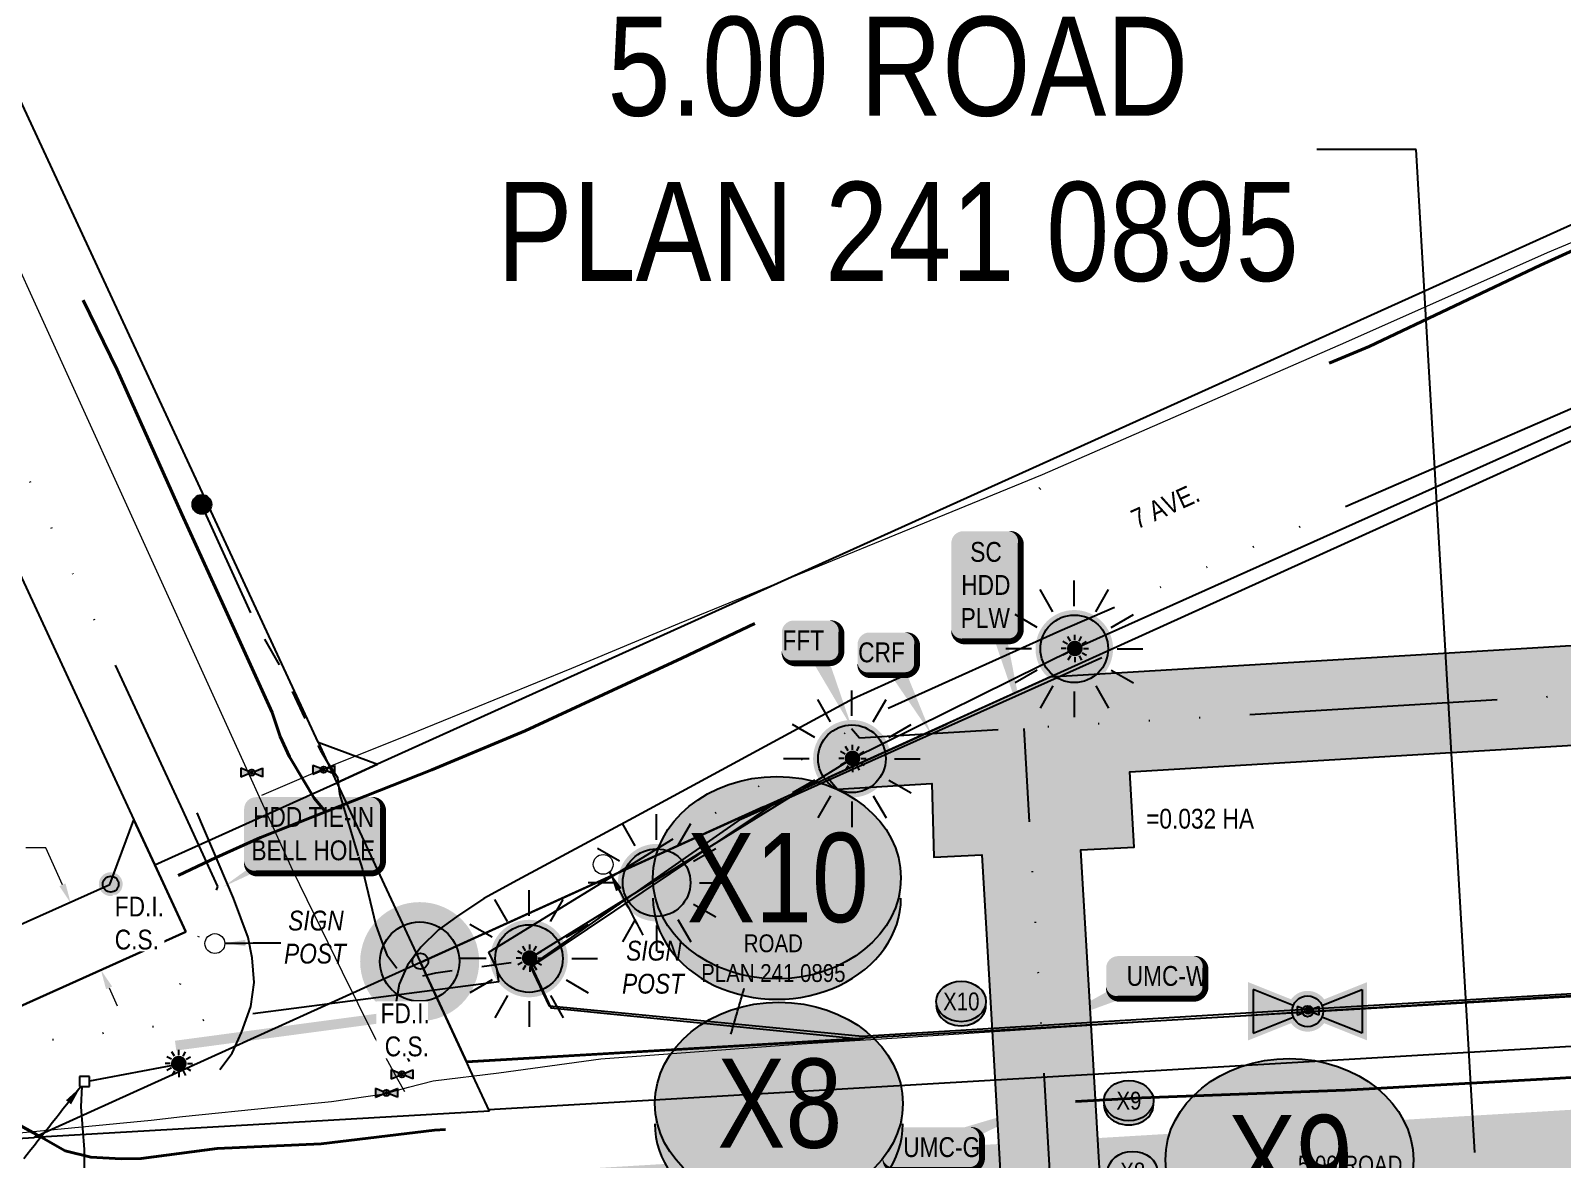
# Model space of a CAD drawing. Extents: x 312545 to 320442, y 5540407 to 5546054.
# Drawn here: x 316185.4 to 316339.9, y 5541359.2 to 5541473.1 of the extents above; entities that cross this region are included whole.
import ezdxf
from ezdxf.enums import TextEntityAlignment as Align

# ---------------------------------------------------------------- set-up
doc = ezdxf.new("R2010")
doc.units = 0
doc.header["$LTSCALE"] = 5
doc.header["$PDSIZE"] = 0.5
for name, pattern in [('COOP2', [10, 5, -1, 0, -1, 0, -1, 0, -1, 0, -1]), ('DASHDOT', [25.4, 12.7, -6.35, 0, -6.35]), ('POWERLINE5', [7.8, 2.4, -0.6, 0.6, -0.6, 0.6, -0.6, 2.4])]:
    doc.linetypes.add(name, pattern=pattern)
doc.layers.get('Defpoints').update_dxf_attribs({"color": 9})
for name, color, linetype in [('AS-FENCE', 48, 'foc-FENCE'), ('AS-POWER', 104, 'foc-POWER'), ('AS-POWER-EXISTING', 72, 'POWERLINE5'), ('AS-POWER-EXISTING-1000', 72, 'POWERLINE5'), ('AS-POWER-EXISTING-PP-1000', 72, 'Continuous'), ('AS-ROADS', 254, 'Continuous'), ('AS-SYMBOL', 7, 'Continuous'), ('AS-SYMBOL-1000', 7, 'Continuous'), ('L-1', 7, 'Continuous'), ('L-MON', 1, 'Continuous'), ('L-MON-1000', 1, 'Continuous'), ('L-ROAD-T-1000', 7, 'Continuous'), ('L-SEC', 7, 'Continuous'), ('L-TITLEDB', 4, 'Continuous'), ('L-TITLEDB-T', 4, 'Continuous'), ('L-TITLEDB-T-1000', 4, 'Continuous'), ('P-APEX RECON PAY ITEMS-1000', 240, 'Continuous'), ('P-APEX RECON-10m BUFFER', 51, 'COOP2'), ('P-APEX RECON-LINE LIST-1000', 240, 'Continuous'), ('P-APEX RECON-URBAN', 30, 'COOP2'), ('P-APEX RECON-WORK AREA', 104, 'Continuous'), ('P-CROSSINGS', 250, 'Continuous'), ('P-CROSSINGS-1000', 250, 'Continuous')]:
    doc.layers.add(name, color=color, linetype=linetype)
for name, color, linetype, lineweight in [('AS-GENERAL', 48, 'Continuous', 18), ('AS-RECON EXISTING', 151, 'DASHDOT', 40), ('F-WS-T-1000', 190, 'Continuous', 9), ('P-APEX RECON-TWS-T-1000', 104, 'Continuous', 9), ('T-TEXT-1000', 48, 'Continuous', 18)]:
    doc.layers.add(name, color=color, linetype=linetype, lineweight=lineweight)
doc.layers.add('AS-WATER PIPE', color=7, linetype='foc-WATER', lineweight=9, true_color=0x8ac4ff)
doc.layers.add('P-APEX RECON-TO BE DRILLED-H', color=7, linetype='Continuous', true_color=0xffafe1)
doc.styles.add('1.8', font='ARIALN.TTF', dxfattribs={"height": 1.8})
doc.styles.add('175L', font='ARIALN.TTF', dxfattribs={"height": 10})
doc.styles.add('80', font='ARIALN.TTF', dxfattribs={"height": 10})
doc.styles.add('80CG', font='ARIALN.TTF', dxfattribs={"height": 10})
doc.styles.add('Crossing', font='ARIALN.TTF', dxfattribs={"height": 10})
doc.styles.add('foc-LtypeFont', font='ARIALN.TTF', dxfattribs={"height": 7.35})
doc.linetypes.add('foc-FENCE', pattern='A,10,-1,["X",foc-LtypeFont,S=0.2,R=0,X=-0.625,Y=-0.75],-1.24', length=12.24)
doc.linetypes.add('foc-POWER', pattern='A,6,-1,["P",foc-LtypeFont,S=0.2,R=0,X=-0.625,Y=-0.75],-1.24,4', length=12.24)
doc.linetypes.add('foc-WATER', pattern='A,10,-1,["W",foc-LtypeFont,S=0.2,R=0,X=-0.425,Y=-0.75],-2', length=13)
doc.dimstyles.new('Compass 1 000', dxfattribs={"dimtxt": 1.8, "dimasz": 2, "dimexe": 0.2, "dimexo": 0.0625, "dimgap": 0.5, "dimtad": 0, "dimtih": 1, "dimtoh": 1, "dimzin": 0, "dimdsep": 46, "dimtxsty": '1.8', "dimcen": 0.1, "dimse1": 1, "dimse2": 1, "dimclrd": 256, "dimclrt": 256, "dimaunit": 1, "dimadec": 4, "dimazin": 0, "dimtfac": 0.06, "dimtofl": 0, "dimtmove": 0, "dimatfit": 0, "dimfxl": 0.2, "dimtolj": 1, "dimtzin": 0, "dimlwd": -1, "dimarcsym": 0})
doc.dimstyles.new('Compass 5 000', dxfattribs={"dimscale": 5, "dimtxt": 9, "dimasz": 2, "dimexe": 0.2, "dimexo": 0.0625, "dimgap": 0.5, "dimtad": 0, "dimtih": 1, "dimtoh": 1, "dimzin": 0, "dimdsep": 46, "dimtxsty": '80CG', "dimcen": 0.1, "dimse1": 1, "dimse2": 1, "dimclrd": 256, "dimclrt": 256, "dimaunit": 1, "dimadec": 4, "dimazin": 0, "dimtfac": 0.06, "dimtofl": 0, "dimtmove": 0, "dimatfit": 1, "dimfxl": 0.2, "dimtolj": 1, "dimtzin": 0, "dimlwd": -1, "dimarcsym": 0})

# ---------------------------------------------------------------- blocks, each defined once
blk = doc.blocks.new('fdia')
at = {"color": 255, "const_width": 1}
blk.add_lwpolyline([(-0.5, 0, 1), (0.5, 0, 1)], format="xyb", close=True, dxfattribs=at)
blk = doc.blocks.new('Fdiaa')
blk.add_blockref('fdia', (0, 0))
blk = doc.blocks.new('fdib')
at = {"color": 1, "const_width": 1.6}
blk.add_lwpolyline([(-0.4, 0, 1), (0.4, 0, 1)], format="xyb", close=True, dxfattribs=at)
at = {"color": 1}
blk.add_circle((0, 0), 0.8, dxfattribs=at)
blk = doc.blocks.new('Fdibb')
blk.add_blockref('fdib', (0, 0))
blk = doc.blocks.new('fdicc')
for name in ['Fdibb', 'Fdiaa']:
    blk.add_blockref(name, (0, 0))
blk = doc.blocks.new('FDI')
blk.add_blockref('fdicc', (0, 0))
blk = doc.blocks.new('*D427')
at = {"layer": 'Defpoints', "color": 0, "transparency": 16777216}
for p in [(316189.43, 5541385.06), (316186.04, 5541383.53), (316189.09, 5541376.78)]:
    blk.add_point(p, dxfattribs=at)
at = {"layer": 'F-WS-T-1000', "transparency": 16777216}
for p, q in [((316186.92, 5541390.62), (316184.92, 5541390.62)), ((316188.6, 5541386.88), (316186.92, 5541390.62)), ((316193.3, 5541376.49), (316194.13, 5541374.66))]:
    blk.add_line(p, q, dxfattribs=at)
for points in [[(316188.91, 5541387.02), (316188.3, 5541386.75), (316189.43, 5541385.06)], [(316193.61, 5541376.62), (316193, 5541376.35), (316192.48, 5541378.31)]]:
    blk.add_solid(points, dxfattribs=at)
at = {"layer": 'F-WS-T-1000', "transparency": 16777216, "insert": (316176.94, 5541390.62), "char_height": 1.8, "attachment_point": 5, "style": '1.8'}
blk.add_mtext('\\A1;VARIABLE\\PWIDTH P/L R/W\\PPLAN 171 2193', dxfattribs=at)
blk = doc.blocks.new('*D428')
at = {"layer": 'Defpoints', "color": 0, "transparency": 16777216}
for p in [(316328.56, 5541349.75), (316328.85, 5541349.76), (316329.14, 5541344.77)]:
    blk.add_point(p, dxfattribs=at)
at = {"layer": 'L-TITLEDB-T-1000', "transparency": 16777216}
for p, q in [((316328.13, 5541357.14), (316326.13, 5541357.14)), ((316328.45, 5541351.74), (316328.13, 5541357.14)), ((316328.97, 5541342.76), (316329.09, 5541340.76))]:
    blk.add_line(p, q, dxfattribs=at)
for points in [[(316328.78, 5541351.76), (316328.11, 5541351.72), (316328.56, 5541349.75)], [(316329.3, 5541342.78), (316328.64, 5541342.74), (316328.85, 5541344.76)]]:
    blk.add_solid(points, dxfattribs=at)
at = {"layer": 'L-TITLEDB-T-1000', "transparency": 16777216, "insert": (316318.47, 5541357.14), "char_height": 1.8, "attachment_point": 5, "style": '1.8'}
blk.add_mtext('\\A1;5.00 ROAD\\PPLAN 241 0895', dxfattribs=at)
blk = doc.blocks.new('lightpole')
h = blk.add_hatch(color=255)
h.dxf.hatch_style = 1
h.paths.add_polyline_path([(-0.782, 0, 1), (0.782, 0, 1)])
h.paths.add_polyline_path([(0.682, 0, -1), (-0.682, 0, -1)], flags=16)
h = blk.add_hatch(color=13)
h.dxf.hatch_style = 1
edge = h.paths.add_edge_path()
edge.add_arc((0, 0), 0.682, 0, 360)
at = {"color": 13}
for p, q in [((0, 0.862), (0, 1.379)), ((-0.431, 0.746), (-0.689, 1.194)), ((0.431, 0.746), (0.689, 1.194)), ((-0.746, 0.431), (-1.194, 0.689)), ((0.746, 0.431), (1.194, 0.689)), ((-0.862, 0), (-1.379, 0)), ((0.862, 0), (1.379, 0)), ((-0.746, -0.431), (-1.194, -0.689)), ((0.746, -0.431), (1.194, -0.689)), ((-0.431, -0.746), (-0.689, -1.194)), ((0, -0.862), (0, -1.379)), ((0.431, -0.746), (0.689, -1.194))]:
    blk.add_line(p, q, dxfattribs=at)
blk.add_circle((0, 0), 0.682, dxfattribs=at)
blk = doc.blocks.new('VALVE')
h = blk.add_hatch(color=255)
h.dxf.hatch_style = 1
edge = h.paths.add_edge_path()
edge.add_line((-0.333, 0.241), (-1.2, 0.588))
edge.add_line((-1.2, 0.588), (-1.2, -0.588))
edge.add_line((-1.2, -0.588), (-0.333, -0.241))
edge.add_arc((0, 0), 0.411, 215.8775, 324.1225)
edge.add_line((0.333, -0.241), (1.2, -0.588))
edge.add_line((1.2, -0.588), (1.2, 0.588))
edge.add_line((1.2, 0.588), (0.333, 0.241))
edge.add_arc((0, 0), 0.411, 35.8775, 144.1225)
at = {"color": 48}
for p, q in [((-1.1, 0.44), (-1.1, -0.44)), ((-0.289, 0.116), (-1.1, 0.44)), ((0.289, 0.116), (1.1, 0.44)), ((1.1, 0.44), (1.1, -0.44)), ((-1.1, -0.44), (-0.289, -0.116)), ((1.1, -0.44), (0.289, -0.116))]:
    blk.add_line(p, q, dxfattribs=at)
for radius in [0.311, 0.11]:
    blk.add_circle((0, 0), radius, dxfattribs=at)
blk = doc.blocks.new('POWERPOLE')
h = blk.add_hatch(color=255)
edge = h.paths.add_edge_path()
edge.add_arc((0, 0), 0.96, 0, 360)
at = {"linetype": 'Continuous'}
for p, q in [((0.68, -0.68), (-0.68, 0.68)), ((-0.68, -0.68), (0.68, 0.68))]:
    blk.add_line(p, q, dxfattribs=at)
blk.add_circle((0, 0), 0.96, dxfattribs=at)
blk = doc.blocks.new('*D1707')
at = {"layer": 'Defpoints', "color": 0, "transparency": 16777216}
for p in [(316322.24, 5541349.32), (316331.93, 5541344.88), (316322.53, 5541344.33)]:
    blk.add_point(p, dxfattribs=at)
at = {"layer": 'L-TITLEDB-T', "transparency": 16777216}
for p, q in [((316325.12, 5541461.07), (316315.12, 5541461.07)), ((316331.05, 5541359.86), (316325.12, 5541461.07)), ((316332.51, 5541334.9), (316333.1, 5541324.92))]:
    blk.add_line(p, q, dxfattribs=at)
for points in [[(316332.71, 5541359.95), (316329.39, 5541359.76), (316331.64, 5541349.87)], [(316334.18, 5541335), (316330.85, 5541334.8), (316331.93, 5541344.88)]]:
    blk.add_solid(points, dxfattribs=at)
at = {"layer": 'L-TITLEDB-T', "transparency": 16777216, "insert": (316272.85, 5541461.07), "char_height": 10, "attachment_point": 5, "style": '80CG'}
blk.add_mtext('\\A1;5.00 ROAD\\PPLAN 241 0895', dxfattribs=at)
blk = doc.blocks.new('*U1810')
at = {"true_color": 0xffffa8}
h = blk.add_hatch(color=51, dxfattribs=at)
edge = h.paths.add_edge_path()
edge.add_line((-11.5, -28.5), (11.5, -28.5))
edge.add_arc((11.5, -22.5), 6, 270, 360)
edge.add_line((17.5, -22.5), (17.5, 21))
edge.add_arc((11.5, 21), 6, 0, 90)
edge.add_line((11.5, 27), (-11.5, 27))
edge.add_arc((-11.5, 21), 6, 90, 180)
edge.add_line((-17.5, 21), (-17.5, -22.5))
edge.add_arc((-11.5, -22.5), 6, 180, 270)
at = {"color": 240, "flags": 128}
blk.add_lwpolyline([(-11.5, -28.5, 3, 3, 0), (11.5, -28.5, 3, 3, 0.414214), (17.5, -22.5, 3, 3, 0), (17.5, 21, 3, 0, 0.414214), (11.5, 27, 0, 0, 0), (-11.5, 27, 0, 0, 0.414214), (-17.5, 21, 0, 0, 0), (-17.5, -22.5, 0, 3, 0.414214)], format="xyseb", close=True, dxfattribs=at)
for points in [[(19.48, -72.29, 0, 10, 0), (0, 0, 5, 5, 0)], [(5.45, -7.08, 0, 10, 0), (0, 0, 5, 5, 0)]]:
    blk.add_lwpolyline(points, format="xyseb", dxfattribs=at)
at = {"color": 4, "style": '80'}
blk.add_attdef('OTHER_001', (-14.7, -5), '', height=10, dxfattribs=at)
blk = doc.blocks.new('*U1818')
at = {"true_color": 0xffffa8}
h = blk.add_hatch(color=51, dxfattribs=at)
edge = h.paths.add_edge_path()
edge.add_line((-19, -11.5), (19, -11.5))
edge.add_arc((19, -5.5), 6, 270, 360)
edge.add_line((25, -5.5), (25, 4))
edge.add_arc((19, 4), 6, 0, 90)
edge.add_line((19, 10), (-19, 10))
edge.add_arc((-19, 4), 6, 90, 180)
edge.add_line((-25, 4), (-25, -5.5))
edge.add_arc((-19, -5.5), 6, 180, 270)
at = {"color": 240, "flags": 128}
for points in [[(57.11, 22.12, 0, 10, 0), (0, 0, 5, 5, 0)], [(5.45, -7.08, 0, 10, 0), (0, 0, 5, 5, 0)]]:
    blk.add_lwpolyline(points, format="xyseb", dxfattribs=at)
blk.add_lwpolyline([(-19, -11.5, 3, 3, 0), (19, -11.5, 3, 3, 0.414214), (25, -5.5, 3, 3, 0), (25, 4, 3, 0, 0.414214), (19, 10, 0, 0, 0), (-19, 10, 0, 0, 0.414214), (-25, 4, 0, 0, 0), (-25, -5.5, 0, 3, 0.414214)], format="xyseb", close=True, dxfattribs=at)
at = {"color": 4, "style": '80'}
blk.add_attdef('OTHER_001', (-14.7, -5), '', height=10, dxfattribs=at)
blk = doc.blocks.new('*U1811')
at = {"true_color": 0xffffa8}
h = blk.add_hatch(color=51, dxfattribs=at)
edge = h.paths.add_edge_path()
edge.add_line((-19, -11.5), (19, -11.5))
edge.add_arc((19, -5.5), 6, 270, 360)
edge.add_line((25, -5.5), (25, 4))
edge.add_arc((19, 4), 6, 0, 90)
edge.add_line((19, 10), (-19, 10))
edge.add_arc((-19, 4), 6, 90, 180)
edge.add_line((-25, 4), (-25, -5.5))
edge.add_arc((-19, -5.5), 6, 180, 270)
at = {"color": 240, "flags": 128}
blk.add_lwpolyline([(-19, -11.5, 3, 3, 0), (19, -11.5, 3, 3, 0.414214), (25, -5.5, 3, 3, 0), (25, 4, 3, 0, 0.414214), (19, 10, 0, 0, 0), (-19, 10, 0, 0, 0.414214), (-25, 4, 0, 0, 0), (-25, -5.5, 0, 3, 0.414214)], format="xyseb", close=True, dxfattribs=at)
for points in [[(-57.46, -26.22, 0, 10, 0), (0, 0, 5, 5, 0)], [(5.45, -7.08, 0, 10, 0), (0, 0, 5, 5, 0)]]:
    blk.add_lwpolyline(points, format="xyseb", dxfattribs=at)
at = {"color": 4, "style": '80'}
blk.add_attdef('OTHER_001', (-14.7, -5), '', height=10, dxfattribs=at)
blk = doc.blocks.new('*U1819')
at = {"true_color": 0xffffa8}
h = blk.add_hatch(color=51, dxfattribs=at)
edge = h.paths.add_edge_path()
edge.add_line((-9, -11.5), (9, -11.5))
edge.add_arc((9, -5.5), 6, 270, 360)
edge.add_line((15, -5.5), (15, 4))
edge.add_arc((9, 4), 6, 0, 90)
edge.add_line((9, 10), (-9, 10))
edge.add_arc((-9, 4), 6, 90, 180)
edge.add_line((-15, 4), (-15, -5.5))
edge.add_arc((-9, -5.5), 6, 180, 270)
at = {"color": 240, "flags": 128}
blk.add_lwpolyline([(-9, -11.5, 3, 3, 0), (9, -11.5, 3, 3, 0.414214), (15, -5.5, 3, 3, 0), (15, 4, 3, 0, 0.414214), (9, 10, 0, 0, 0), (-9, 10, 0, 0, 0.414214), (-15, 4, 0, 0, 0), (-15, -5.5, 0, 3, 0.414214)], format="xyseb", close=True, dxfattribs=at)
for points in [[(22.28, -41.59, 0, 10, 0), (0, 0, 5, 5, 0)], [(5.45, -7.08, 0, 10, 0), (0, 0, 5, 5, 0)]]:
    blk.add_lwpolyline(points, format="xyseb", dxfattribs=at)
at = {"color": 4, "style": '80'}
blk.add_attdef('OTHER_001', (-14.7, -5), '', height=10, dxfattribs=at)
blk = doc.blocks.new('xing2')
h = blk.add_hatch(color=50)
h.dxf.hatch_style = 1
edge = h.paths.add_edge_path()
edge.add_ellipse((0, 0), major_axis=(-12.5, 0), ratio=0.816297, start_angle=0, end_angle=360)
h = blk.add_hatch(color=250)
h.dxf.hatch_style = 1
edge = h.paths.add_edge_path()
edge.add_ellipse((0, -2.05), major_axis=(-12.5, 0), ratio=0.816297, start_angle=0, end_angle=180)
edge.add_line((12.5, -2.05), (12.5, 0))
edge.add_ellipse((0, 0), major_axis=(-12.5, 0), ratio=0.816297, start_angle=0, end_angle=180, ccw=False)
edge.add_line((-12.5, 0), (-12.5, -2.05))
at = {"color": 250}
blk.add_ellipse((0, 0), major_axis=(-12.5, 0), ratio=0.816297, dxfattribs=at)
blk.add_ellipse((0, -2.05), major_axis=(-12.5, 0), ratio=0.816297, start_param=0, end_param=3.141593, dxfattribs=at)
at = {"color": 250, "style": 'Crossing'}
blk.add_attdef('CROSSING', text='', height=9, dxfattribs=at).set_placement((0.09, 0.02), align=Align.MIDDLE_CENTER)
at = {"color": 250, "style": 'Crossing', "flags": 1}
for tag, p in [('OWNER', (0.09, -12.49)), ('DESCRIPTION', (0.09, -25.77)), ('LOCATION', (0.09, -39.3)), ('DWG_REF', (0.09, -52.84))]:
    blk.add_attdef(tag, text='', height=9, dxfattribs=at).set_placement(p, align=Align.MIDDLE_CENTER)
blk = doc.blocks.new('*U1859')
at = {"true_color": 0xffffa8}
h = blk.add_hatch(color=51, dxfattribs=at)
edge = h.paths.add_edge_path()
edge.add_line((-29, -20), (29, -20))
edge.add_arc((29, -14), 6, 270, 360)
edge.add_line((35, -14), (35, 12.5))
edge.add_arc((29, 12.5), 6, 0, 90)
edge.add_line((29, 18.5), (-29, 18.5))
edge.add_arc((-29, 12.5), 6, 90, 180)
edge.add_line((-35, 12.5), (-35, -14))
edge.add_arc((-29, -14), 6, 180, 270)
at = {"color": 240, "flags": 128}
blk.add_lwpolyline([(-29, -20, 3, 3, 0), (29, -20, 3, 3, 0.414214), (35, -14, 3, 3, 0), (35, 12.5, 3, 0, 0.414214), (29, 18.5, 0, 0, 0), (-29, 18.5, 0, 0, 0.414214), (-35, 12.5, 0, 0, 0), (-35, -14, 0, 3, 0.414214)], format="xyseb", close=True, dxfattribs=at)
for points in [[(-5.95, 16.02, 0, 10, 0), (0, 0, 5, 5, 0)], [(-45.71, -26.86, 0, 10, 0), (0, 0, 5, 5, 0)]]:
    blk.add_lwpolyline(points, format="xyseb", dxfattribs=at)
at = {"color": 4, "style": '80'}
blk.add_attdef('OTHER_001', (-14.7, -5), '', height=10, dxfattribs=at)
blk = doc.blocks.new('*U1864')
at = {"true_color": 0xffffa8}
h = blk.add_hatch(color=51, dxfattribs=at)
edge = h.paths.add_edge_path()
edge.add_line((-9, -11.5), (9, -11.5))
edge.add_arc((9, -5.5), 6, 270, 360)
edge.add_line((15, -5.5), (15, 4))
edge.add_arc((9, 4), 6, 0, 90)
edge.add_line((9, 10), (-9, 10))
edge.add_arc((-9, 4), 6, 90, 180)
edge.add_line((-15, 4), (-15, -5.5))
edge.add_arc((-9, -5.5), 6, 180, 270)
at = {"color": 240, "flags": 128}
blk.add_lwpolyline([(-9, -11.5, 3, 3, 0), (9, -11.5, 3, 3, 0.414214), (15, -5.5, 3, 3, 0), (15, 4, 3, 0, 0.414214), (9, 10, 0, 0, 0), (-9, 10, 0, 0, 0.414214), (-15, 4, 0, 0, 0), (-15, -5.5, 0, 3, 0.414214)], format="xyseb", close=True, dxfattribs=at)
for points in [[(20.43, -44.39, 0, 10, 0), (0, 0, 5, 5, 0)], [(5.45, -7.08, 0, 10, 0), (0, 0, 5, 5, 0)]]:
    blk.add_lwpolyline(points, format="xyseb", dxfattribs=at)
at = {"color": 4, "style": '80'}
blk.add_attdef('OTHER_001', (-14.7, -5), '', height=10, dxfattribs=at)

msp = doc.modelspace()

# ---------------------------------------------------------------- hatches: boundary and pattern name
at = {"layer": 'P-APEX RECON-10m BUFFER'}
h = msp.add_hatch(color=256, dxfattribs=at)
h.dxf.hatch_style = 1
h.paths.add_polyline_path([(317287.563, 5541457.933), (317286.986, 5541467.919), (317286.108, 5541483.105), (317246.013, 5541480.67), (317236.992, 5541837.973), (317227.102, 5541833.489), (317236.025, 5541480.063), (317235.934, 5541480.058), (317236.79, 5541464.899), (316460.022, 5541418.167), (316459.412, 5541428.159), (316439.423, 5541427.095), (316439.977, 5541416.961), (316394.962, 5541414.253), (316394.338, 5541424.281), (316374.317, 5541422.988), (316374.862, 5541413.043), (316288.196, 5541407.829), (316265.794, 5541397.673), (316266.753, 5541396.518), (316276.287, 5541397.092), (316276.484, 5541389.661), (316281.323, 5541389.903), (316282.351, 5541372.158), (316292.338, 5541372.743), (316291.314, 5541390.403), (316296.687, 5541390.672), (316296.241, 5541398.292), (316380.616, 5541403.368), (316382.148, 5541378.007), (316392.134, 5541378.592), (316390.601, 5541403.969), (316445.653, 5541407.281), (316447.153, 5541381.816), (316457.139, 5541382.402), (316455.638, 5541407.882), (317237.354, 5541454.912), (317238.743, 5541430.323), (317253.78, 5541431.24), (317253.84, 5541430.187), (317263.825, 5541430.787), (317263.764, 5541431.85), (317285.067, 5541433.15), (317288.756, 5541437.305)])
at = {"layer": 'P-APEX RECON-TO BE DRILLED-H'}
h = msp.add_hatch(color=256, dxfattribs=at)
h.dxf.hatch_style = 1
h.paths.add_polyline_path([(316283.693, 5541242.795), (316297.399, 5541285.436), (316290.587, 5541402.937), (316280.601, 5541402.358), (316287.305, 5541286.72), (316274.169, 5541245.856)])

# ---------------------------------------------------------------- linework, layer by layer
for points in [[(316273.703, 5541408.065, 746.131), (316268.344, 5541405.635, 746.067), (316246.203, 5541393.645, 745.749), (316234.48, 5541387.335, 745.685), (316231.095, 5541385.49, 745.653), (316228.335, 5541383.653, 745.682), (316226.538, 5541382.356, 745.713), (316224.762, 5541380.579, 745.781), (316223.397, 5541378.773, 745.864), (316222.563, 5541376.849, 745.962), (316222.087, 5541374.137, 746.099), (316222.601, 5541371.09, 746.237), (316223.571, 5541369.052, 746.327)], [(316204.474, 5541368.235, 746.167), (316205.71, 5541369.881, 746.139), (316206.649, 5541371.987, 746.03), (316207.609, 5541374.594, 745.976), (316207.949, 5541377.017, 745.942), (316207.727, 5541379.504, 745.836), (316207.317, 5541381.581, 745.774), (316205.853, 5541385.529, 745.651), (316202.191, 5541394.154, 745.261)]]:
    msp.add_polyline3d(points)
at = {"layer": 'AS-FENCE', "flags": 128}
msp.add_lwpolyline([(316511.534, 5541385.894), (316315.126, 5541374.377), (316269.24, 5541371.586), (316237.718, 5541374.623), (316235.818, 5541378.686), (316257.009, 5541393.513), (316293.421, 5541409.823)], dxfattribs=at)
at = {"layer": 'AS-GENERAL', "const_width": 1, "flags": 128}
msp.add_lwpolyline([(316226.588, 5541374.209), (316200.017, 5541370.657)], dxfattribs=at)
at = {"layer": 'AS-GENERAL'}
for centre in [(316243.136, 5541388.944), (316203.976, 5541380.954)]:
    msp.add_circle(centre, 1, dxfattribs=at)
at = {"layer": 'AS-POWER', "flags": 128}
msp.add_lwpolyline([(316235.303, 5541379.222), (316268.216, 5541399.604), (316290.646, 5541410.694), (316348.656, 5541436.674), (316407.466, 5541463.104), (316466.416, 5541489.724), (316524.926, 5541516.374), (316538.436, 5541528.204), (316546.148, 5541538.012), (316551.013, 5541547.262), (316554.611, 5541556.798), (316560.537, 5541577.809), (316565.176, 5541597.614)], dxfattribs=at)
at = {"layer": 'AS-POWER-EXISTING', "flags": 128}
for points in [[(316202.599, 5541425.24), (316207.908, 5541413.551), (316210.845, 5541408.417), (316213.901, 5541401.761), (316214.624, 5541400.45), (316215.314, 5541399.305), (316216.335, 5541397.714), (316216.556, 5541396.061), (316218.849, 5541388.426), (316220.218, 5541382.824), (316220.813, 5541381.125), (316221.332, 5541379.812), (316222.8, 5541377.846), (316224.103, 5541377.51), (316226.272, 5541378.011), (316235.303, 5541379.222)], [(316191.365, 5541367.103), (316200.257, 5541368.8)], [(316190.545, 5541366.559), (316190.443, 5541364.49), (316190.791, 5541360.173), (316190.739, 5541352.517), (316193.501, 5541343.803), (316193.511, 5541340.865), (316193.52, 5541339.616), (316193.08, 5541338.665), (316192.397, 5541338.081), (316190.406, 5541337.958), (316186.856, 5541337.698), (316182.77, 5541337.442), (316179.516, 5541337.204), (316175.785, 5541336.456)]]:
    msp.add_lwpolyline(points, dxfattribs=at)
msp.add_lwpolyline([(316191.34, 5541367.544), (316190.34, 5541367.544), (316190.34, 5541366.544), (316191.34, 5541366.544)], close=True, dxfattribs=at)
at = {"layer": 'AS-RECON EXISTING', "flags": 128}
for points in [[(316542.306, 5541690.908), (316543.953, 5541687.172), (316546.75, 5541680.381), (316551.227, 5541671.145), (316556.172, 5541659.314), (316562.938, 5541645.141), (316566.806, 5541635.837), (316571.286, 5541625.656), (316575.618, 5541616.363), (316581.091, 5541604.756), (316587.525, 5541590.403), (316592.257, 5541580.102), (316595.027, 5541573.564), (316596.685, 5541568.14), (316596.241, 5541567.202), (316595.157, 5541566.276), (316593.948, 5541565.302), (316586.644, 5541561.92), (316577.636, 5541557.792), (316564.962, 5541551.49), (316555.654, 5541547.636), (316552.393, 5541546.36), (316549.63, 5541545.533), (316546.677, 5541544.966), (316540.62, 5541544.321), (316537.14, 5541543.65), (316533.938, 5541543.594), (316532.866, 5541543.924), (316529.664, 5541542.056), (316524.426, 5541537.188), (316521.116, 5541534.827), (316514.847, 5541530.791), (316502.096, 5541524.696), (316485.106, 5541517.205), (316453.134, 5541502.173), (316436.401, 5541495.194), (316416.559, 5541486.517), (316398.126, 5541478.126), (316374.017, 5541465.934), (316358.392, 5541458.869), (316337.656, 5541449.386), (316320.389, 5541441.198), (316303.931, 5541434.407), (316283.006, 5541424.992), (316267.769, 5541417.703), (316251.056, 5541409.746), (316235.262, 5541402.431), (316225.864, 5541398.47), (316208.57, 5541391.672), (316204.11, 5541389.626), (316191.454, 5541383.657), (316173.119, 5541375.215), (316167.433, 5541372.75), (316165.371, 5541372.116), (316160.326, 5541369.87), (316156.327, 5541368.086), (316152.549, 5541366.777), (316146.91, 5541363.769), (316142.879, 5541362.153), (316138.418, 5541361.315), (316125.032, 5541360.526), (316115.533, 5541359.974), (316099.931, 5541359.415), (316098.349, 5541359.1), (316096.68, 5541358.396), (316094.884, 5541356.374), (316094, 5541355.906), (316092.579, 5541355.747), (316091.973, 5541356.72), (316091.138, 5541357.878), (316090.118, 5541358.969), (316088.339, 5541359.114), (316086.36, 5541358.88), (316078.67, 5541358.191), (316076.506, 5541357.914), (316067.726, 5541357.18), (316061.867, 5541356.814), (316058.753, 5541356.741), (316056.113, 5541357.704), (316054.696, 5541358.909), (316052.543, 5541361.155), (316050.996, 5541363.698), (316049.538, 5541365.38), (316048.199, 5541366.766), (316045.918, 5541367.306), (316039.748, 5541368.44), (316037.034, 5541368.459), (316028.119, 5541367.956), (316018.101, 5541367.482)], [(316084.101, 5541676.422), (316084.106, 5541676.399), (316084.963, 5541673.415), (316086.158, 5541670.054), (316089.634, 5541662.417), (316092.496, 5541657.19), (316097.308, 5541647.015), (316098.505, 5541644.386), (316100.154, 5541640.685), (316103.951, 5541631.891), (316106.851, 5541626.257), (316108.805, 5541620.601), (316113.521, 5541611.538), (316117.778, 5541602.471), (316121.306, 5541594.903), (316124.934, 5541586.965), (316129.307, 5541577.505), (316134.019, 5541568.154), (316137.823, 5541559.222), (316142.971, 5541547.873), (316145.74, 5541543.047), (316148.732, 5541535.223), (316151.514, 5541529.598), (316158.585, 5541515.251), (316164.794, 5541501.65), (316169.88, 5541491.3), (316174.586, 5541480.599), (316179.144, 5541469.552), (316194.122, 5541438.853), (316200.632, 5541424.269), (316204.872, 5541414.981), (316209.746, 5541404.276), (316210.56, 5541401.843), (316211.499, 5541399.783), (316212.947, 5541397.371), (316214.005, 5541395.626), (316215.151, 5541394.223)], [(316167.566, 5541372.875), (316172.726, 5541369.437), (316176.443, 5541367.035), (316180.369, 5541364.872), (316183.964, 5541362.803), (316185.974, 5541361.691), (316188.892, 5541360.044), (316191.455, 5541359.397), (316194.539, 5541359.224), (316196.544, 5541359.264), (316204.215, 5541360.268), (316214.699, 5541360.743), (316226.14, 5541362.112), (316239.104, 5541363.179), (316256.899, 5541363.592), (316276.392, 5541364.21), (316297.451, 5541365.378), (316317.951, 5541366.154), (316339.08, 5541367.357), (316365.234, 5541368.806), (316395.106, 5541370.916), (316417.226, 5541371.92), (316449.557, 5541373.719), (316499.496, 5541376.825), (316529.143, 5541378.657), (316558.777, 5541380.559), (316612.404, 5541383.688), (316672.147, 5541386.796), (316697.925, 5541388.286), (316760.986, 5541392.051), (316820.538, 5541395.932), (316869.941, 5541399.095), (316901.704, 5541400.755), (316927.718, 5541401.951), (316981.097, 5541405.719), (317030.522, 5541408.438), (317079.49, 5541411.554), (317126.343, 5541414.1), (317154.452, 5541415.629), (317155.634, 5541415.931), (317155.597, 5541417.344), (317155.332, 5541422.906), (317157.534, 5541422.996), (317164.94, 5541423.484), (317175.87, 5541423.985), (317195.019, 5541425.191), (317220.551, 5541426.697), (317240.373, 5541428.166), (317249.268, 5541428.42), (317259.092, 5541428.747), (317269.771, 5541429.292), (317279.613, 5541429.987), (317284.97, 5541430.775), (317286.327, 5541431.957), (317287.976, 5541433.813), (317289.272, 5541436.024)]]:
    msp.add_lwpolyline(points, dxfattribs=at)
at = {"layer": 'AS-ROADS', "const_width": 8.003, "flags": 128}
msp.add_lwpolyline([(315570.924, 5541314.139), (317413.601, 5541424.332)], dxfattribs=at)
at = {"layer": 'AS-WATER PIPE', "flags": 128}
for points in [[(315994.421, 5541882.839), (316030.379, 5541804.303), (316073.211, 5541693.499), (316073.221, 5541693.49), (316211.79, 5541388.35), (316216.808, 5541378.109), (316219.978, 5541371.699), (316222.392, 5541367.278), (316223.088, 5541366.031)], [(316077.044, 5541397.232), (316084.101, 5541382.087), (316091.241, 5541366.54), (316094.062, 5541360.731), (316097.124, 5541353.757), (316101.855, 5541354.421), (316126.705, 5541356.45), (316169.929, 5541360.468), (316197.549, 5541363.122), (316200.713, 5541363.507), (316209.946, 5541364.433), (316215.752, 5541365.016), (316221.064, 5541365.801), (316223.513, 5541366.48), (316226.003, 5541367.094), (316232.598, 5541367.922), (316242.89, 5541369.317), (316263.184, 5541370.831), (316272.783, 5541371.452), (316314.167, 5541374.125), (316368.529, 5541377.435), (316422.144, 5541380.579), (316479.035, 5541383.95)]]:
    msp.add_lwpolyline(points, dxfattribs=at)
at = {"layer": 'L-1', "linetype": 'Continuous', "flags": 128}
msp.add_lwpolyline([(316216.282, 5541397.188), (316220.384, 5541399.041)], dxfattribs=at)
at = {"layer": 'L-SEC', "flags": 128}
msp.add_lwpolyline([(316493.615, 5541379.529), (316231.597, 5541364.173)], dxfattribs=at)
at = {"layer": 'L-TITLEDB', "flags": 128}
for points in [[(316214.383, 5541401.279), (316181.515, 5541472.103)], [(316214.383, 5541401.279), (316181.515, 5541472.103)], [(316164.44, 5541461.079), (316195.805, 5541393.439)], [(316164.44, 5541461.079), (316195.805, 5541393.439)], [(316259.315, 5541394.736), (316277.811, 5541403.121)], [(316214.383, 5541401.279), (316216.282, 5541397.188)], [(316214.383, 5541401.279), (316220.384, 5541399.041)], [(316220.384, 5541399.041), (316216.282, 5541397.188)], [(316197.92, 5541388.891), (316216.282, 5541397.188)], [(316216.282, 5541397.188), (316224.699, 5541379.044)], [(316224.699, 5541379.044), (316261.133, 5541395.561), (316235.912, 5541378.638), (316237.844, 5541374.473), (316269.309, 5541371.319), (316229.375, 5541368.965), (316224.699, 5541379.044)], [(316259.315, 5541394.736), (316224.699, 5541379.044)], [(316193.391, 5541386.906), (316195.805, 5541393.439)], [(316197.92, 5541388.891), (316195.805, 5541393.439)], [(316195.805, 5541393.439), (316197.92, 5541388.891)], [(316201.055, 5541382.143), (316197.92, 5541388.891)], [(316197.92, 5541388.891), (316201.055, 5541382.143)], [(316169.927, 5541376.42), (316193.391, 5541386.906)], [(316493.322, 5541384.522), (316229.335, 5541369.051)], [(316175.226, 5541370.543), (316201.055, 5541382.143)], [(316201.055, 5541382.143), (316175.226, 5541370.543)], [(316224.699, 5541379.044), (316185.742, 5541361.382)], [(316224.699, 5541379.044), (316229.403, 5541368.902)], [(316224.699, 5541379.044), (316229.403, 5541368.902)], [(316229.718, 5541368.224), (316229.403, 5541368.902)], [(316231.656, 5541364.046), (316229.718, 5541368.224)], [(316231.656, 5541364.046), (316185.742, 5541361.382)], [(316129.785, 5541358.106), (316185.742, 5541361.382)]]:
    msp.add_lwpolyline(points, dxfattribs=at)
at = {"layer": 'P-APEX RECON-URBAN', "flags": 128}
for points in [[(315987.134, 5541865.833), (315987.419, 5541865.283), (315994.641, 5541862.663), (316015.235, 5541817.514), (316027.174, 5541790.701), (316033.283, 5541776.821), (316045.835, 5541743.833), (316064.309, 5541693.177), (316074.622, 5541666.229), (316126.108, 5541554.97), (316138.455, 5541528.42), (316166.555, 5541467.917), (316200.508, 5541394.862), (316204.242, 5541386.699), (316198.848, 5541372.698)], [(316232.602, 5541377.094), (316232.601, 5541377.112), (316232.403, 5541378.423), (316231.608, 5541380.081), (316270.904, 5541404.28), (316289.187, 5541412.51), (316347.907, 5541438.043), (316360.68, 5541444.004), (316465.235, 5541491.549), (316512.047, 5541512.383), (316523.785, 5541517.9), (316526.588, 5541519.384), (316530.912, 5541522.907), (316535.065, 5541526.81), (316537.351, 5541528.869), (316539.84, 5541531.566), (316543.204, 5541536.238), (316546.159, 5541541.176), (316548.408, 5541545.777), (316550.164, 5541549.998), (316552.072, 5541554.71), (316553.422, 5541558.748), (316555.074, 5541563.974), (316556.472, 5541568.807), (316558.077, 5541574.46), (316559.392, 5541579.2), (316561.891, 5541589.073), (316563.062, 5541594.202), (316563.987, 5541599.065), (316564.721, 5541603.354), (316565.267, 5541608.476), (316565.596, 5541613.167), (316565.777, 5541617.753), (316565.691, 5541622.473), (316565.316, 5541628.033), (316564.51, 5541633.03), (316563.415, 5541638.033), (316562.157, 5541642.217), (316560.284, 5541647.847), (316554.945, 5541659.023), (316545.719, 5541679.713), (316538.83, 5541694.021)], [(317289.162, 5541463.039), (316268.983, 5541401.663), (316268.188, 5541402.62)], [(316278.931, 5541244.325), (316292.352, 5541286.078), (316285.594, 5541402.648)], [(316232.608, 5541377.091), (316175.027, 5541369.601), (316154.389, 5541368.395), (316097.766, 5541365.169), (316097.616, 5541367.714), (316058.511, 5541365.427), (316055.888, 5541369.931), (316054.517, 5541370.277)]]:
    msp.add_lwpolyline(points, dxfattribs=at)
at = {"layer": 'P-APEX RECON-WORK AREA', "flags": 128}
msp.add_lwpolyline([(316374.862, 5541413.043), (316288.196, 5541407.829), (316265.794, 5541397.673), (316265.794, 5541397.673), (316265.794, 5541397.673), (316266.753, 5541396.518), (316276.287, 5541397.092), (316276.484, 5541389.661), (316281.323, 5541389.903), (316282.351, 5541372.158), (316292.338, 5541372.743), (316291.314, 5541390.403), (316296.687, 5541390.672), (316296.241, 5541398.292), (316380.616, 5541403.368)], dxfattribs=at)
msp.add_lwpolyline([(316294.081, 5541342.663), (316292.338, 5541372.743), (316282.351, 5541372.158), (316284.095, 5541342.078)], close=True, dxfattribs=at)

# ---------------------------------------------------------------- block references
at = {"layer": 'AS-POWER-EXISTING-PP-1000', "xscale": 0.9996840038851079, "yscale": 0.9996840038851079, "zscale": 4.99842001942554}
msp.add_blockref('POWERPOLE', (316202.665, 5541425.264), dxfattribs=at)
at = {"layer": 'AS-SYMBOL'}
for name, p, xscale, yscale, zscale in [('lightpole', (316290.646, 5541410.694), 5.001580479999994, 5.001580479999994, 5.001580479999994), ('lightpole', (316268.216, 5541399.604), 5.001580479999994, 5.001580479999994, 5.001580479999994), ('lightpole', (316248.523, 5541387.099), 5.001580479999995, 5.001580479999995, 5.001580479999995), ('lightpole', (316235.656, 5541379.444), 5.001580479999995, 5.001580479999995, 5.001580479999995), ('VALVE', (316314.176, 5541374.124), 5.001580479999993, 5.001580479999993, 5.001580479999993)]:
    msp.add_blockref(name, p, dxfattribs=dict(at, xscale=xscale, yscale=yscale, zscale=zscale))
at = {"layer": 'AS-SYMBOL-1000', "xscale": 0.9996840038851079, "yscale": 0.9996840038851079, "zscale": 0.9996840038851079}
for name, p in [('lightpole', (316290.698, 5541410.729)), ('lightpole', (316268.275, 5541399.642)), ('VALVE', (316214.942, 5541398.493)), ('VALVE', (316207.694, 5541398.213)), ('lightpole', (316235.725, 5541379.489)), ('lightpole', (316200.337, 5541368.849)), ('VALVE', (316222.839, 5541367.762)), ('VALVE', (316221.28, 5541365.893))]:
    msp.add_blockref(name, p, dxfattribs=at)
at = {"layer": 'AS-SYMBOL-1000'}
msp.add_blockref('VALVE', (316314.22, 5541374.17), dxfattribs=at)
at = {"layer": 'L-MON', "xscale": 5.001580479999994, "yscale": 5.001580479999994, "zscale": 5.001580479999994}
msp.add_blockref('FDI', (316224.628, 5541379.134), dxfattribs=at)
at = {"layer": 'L-MON-1000'}
for p in [(316193.473, 5541386.949), (316224.7, 5541379.179)]:
    msp.add_blockref('FDI', p, dxfattribs=at)
at = {"layer": 'P-APEX RECON PAY ITEMS-1000'}
ref = msp.add_blockref('*U1810', (316281.748, 5541417.155), dxfattribs=dict(at, xscale=0.2001664926837859, yscale=0.2001664926837859, zscale=0.2001664926837859))
ref.add_attrib('OTHER_001', 'SC', (316280.151, 5541419.472), dxfattribs={"layer": '0', "color": 4, "height": 2.0017, "style": '80'})
ref.add_attrib('OTHER_002', 'HDD', (316279.24, 5541416.136), dxfattribs={"layer": '0', "color": 4, "height": 2.0017, "style": '80'})
ref.add_attrib('OTHER_003', 'PLW', (316279.185, 5541412.8), dxfattribs={"layer": '0', "color": 4, "height": 2.0017, "style": '80'})
at = {"layer": 'P-APEX RECON PAY ITEMS-1000', "xscale": 0.2001664926837859, "yscale": 0.2001664926837859, "zscale": 0.2001664926837859}
for name, p, values in [('*U1864', (316264.156, 5541411.544), {'OTHER_001': 'FFT'}), ('*U1819', (316271.793, 5541410.337), {'OTHER_001': 'CRF'}), ('*U1811', (316298.87, 5541377.689), {'OTHER_001': 'UMC-W'}), ('*U1818', (316276.334, 5541360.417), {'OTHER_001': 'UMC-G'})]:
    msp.add_blockref(name, p, dxfattribs=at).add_auto_attribs(values)
at = {"layer": 'P-APEX RECON-LINE LIST-1000'}
ref = msp.add_blockref('*U1859', (316213.927, 5541392.029), dxfattribs=dict(at, xscale=0.2000000000000001, yscale=0.2000000000000001, zscale=0.2000000000000001))
ref.add_attrib('OTHER_001', 'HDD TIE-IN', (316207.826, 5541392.73), dxfattribs={"layer": '0', "color": 4, "height": 2, "style": '80'})
ref.add_attrib('OTHER_002', 'BELL HOLE', (316207.663, 5541389.361), dxfattribs={"layer": '0', "color": 4, "height": 2, "style": '80'})
at = {"layer": 'P-CROSSINGS', "xscale": 1.000316096, "yscale": 1.000316096, "zscale": 1.000316096}
for p, values in [((316260.663, 5541387.595), {'CROSSING': 'X10'}), ((316260.855, 5541364.829), {'CROSSING': 'X8'}), ((316312.339, 5541359.145), {'CROSSING': 'X9'})]:
    msp.add_blockref('xing2', p, dxfattribs=at).add_auto_attribs(values)
at = {"layer": 'P-CROSSINGS-1000', "xscale": 0.1999999999999999, "yscale": 0.1999999999999999, "zscale": 0.1999999999999999}
for p, values in [((316279.233, 5541375.113), {'CROSSING': 'X10'}), ((316296.138, 5541365.103), {'CROSSING': 'X9'}), ((316296.523, 5541357.947), {'CROSSING': 'X8'})]:
    msp.add_blockref('xing2', p, dxfattribs=at).add_auto_attribs(values)

# ---------------------------------------------------------------- texts
at = {"layer": 'L-TITLEDB-T-1000', "insert": (316260.296, 5541379.469), "char_height": 1.8, "attachment_point": 5, "style": '1.8'}
msp.add_mtext('\\A1;ROAD\\PPLAN 241 0895', dxfattribs=at)
at = {"layer": 'P-APEX RECON-TWS-T-1000', "insert": (316297.885, 5541394.554), "char_height": 2, "attachment_point": 1, "style": '175L'}
msp.add_mtext_dynamic_manual_height_columns('=0.032 HA', width=10.99712, gutter_width=10, heights=[0], dxfattribs=at)
at = {"layer": 'T-TEXT-1000', "char_height": 1.99937, "attachment_point": 1, "style": '175L'}
for insert in [(316210.888, 5541384.275), (316244.976, 5541381.238)]:
    msp.add_mtext_dynamic_manual_height_columns('\\pi0.48222;{\\fArial Narrow|b0|i1|c0|p34;SIGN\\P\\pi0.066255;POST}', width=6.4743, gutter_width=10, heights=[0], dxfattribs=dict(at, insert=insert))

# ---------------------------------------------------------------- dimensions: what is measured, and where the dimension line sits
at = {"layer": 'F-WS-T-1000'}
dim = msp.add_linear_dim(base=(316189.428, 5541385.06), p1=(316189.091, 5541376.779), p2=(316186.041, 5541383.53), angle=114.31608, text='VARIABLE\\PWIDTH P/L R/W\\PPLAN 171 2193', dimstyle='Compass 1 000', dxfattribs=at)
dim.commit()
dim.dimension.update_dxf_attribs({"geometry": '*D427', "text_midpoint": (316176.937, 5541390.619), "dimtype": 161})
at = {"layer": 'L-TITLEDB-T-1000', "color": 2}
dim = msp.add_linear_dim(base=(316328.562, 5541349.746), p1=(316329.14, 5541344.772), p2=(316328.847, 5541349.763), angle=93.35415, text='5.00 ROAD\\PPLAN 241 0895', dimstyle='Compass 1 000', dxfattribs=at)
dim.commit()
dim.dimension.update_dxf_attribs({"geometry": '*D428', "text_midpoint": (316318.471, 5541357.141), "dimtype": 161})

# ---------------------------------------------------------------- leaders
at = {"layer": 'AS-POWER-EXISTING-1000', "linetype": 'Continuous', "path_type": 1}
msp.add_leader([(316190.458, 5541366.507), (316184.694, 5541359.225)], dimstyle='Compass 1 000', override={"dimgap": 0.5, "dimtad": 0}, dxfattribs=at)
at = {"layer": 'L-TITLEDB-T-1000', "path_type": 1}
msp.add_leader([(316256.025, 5541371.804), (316257.369, 5541376.455)], dimstyle='Compass 1 000', dxfattribs=at)
at = {"layer": 'T-TEXT-1000', "path_type": 1}
for points in [[(316243.785, 5541388.163), (316247.143, 5541381.791)], [(316205.055, 5541380.998), (316210.629, 5541381.034)]]:
    msp.add_leader(points, dimstyle='Compass 1 000', override={"dimgap": 0.5, "dimtad": 0}, dxfattribs=at)

# ---------------------------------------------------------------- next in the draw order: texts
at = {"layer": 'L-MON-1000', "char_height": 2, "attachment_point": 1, "style": '175L', "bg_fill": 3, "box_fill_scale": 1.1, "bg_fill_color": 256, "bg_fill_transparency": 0}
for s, insert in [('FD.I.\\PC.S.', (316193.879, 5541385.69)), ('\\pi0.21236;FD.I.\\P\\pi0.63801;C.S.', (316220.469, 5541374.916))]:
    msp.add_mtext_dynamic_manual_height_columns(s, width=4.78808, gutter_width=50, heights=[0], dxfattribs=dict(at, insert=insert))
at = {"layer": 'L-ROAD-T-1000', "insert": (316296.164, 5541424.554), "char_height": 1.9989, "attachment_point": 1, "rotation": 24.38715, "style": '175L', "bg_fill": 3, "box_fill_scale": 1.1, "bg_fill_color": 256, "bg_fill_transparency": 0}
msp.add_mtext_dynamic_manual_height_columns('7 AVE.', width=6.952, gutter_width=100, heights=[0], dxfattribs=at)

# ---------------------------------------------------------------- next in the draw order: linework, layer by layer
at = {"layer": 'AS-WATER PIPE', "flags": 128}
msp.add_lwpolyline([(316208.703, 5541395.931), (316214.842, 5541398.537), (316222.67, 5541401.669), (316239.986, 5541408.755), (316250.846, 5541413.292), (316287.435, 5541428.28), (316318.029, 5541441.641), (316338.377, 5541450.693), (316352.266, 5541456.514), (316370.845, 5541464.815), (316391.81, 5541474.084), (316418.669, 5541485.569), (316445.561, 5541497.42), (316471.355, 5541509.147), (316495.957, 5541520.077), (316510.934, 5541527.918), (316525.104, 5541535.257), (316531.567, 5541538.473), (316537.297, 5541549.825), (316541.339, 5541562.346), (316547.602, 5541589.954), (316552.26, 5541608.794), (316551.572, 5541621.668), (316545.386, 5541645.367), (316517.234, 5541712.502), (316513.183, 5541720.513)], dxfattribs=at)
at = {"layer": 'L-TITLEDB', "flags": 128}
for points in [[(316387.32, 5541474.478), (316220.384, 5541399.041)], [(316387.32, 5541474.478), (316220.384, 5541399.041)], [(316395.505, 5541456.477), (316277.811, 5541403.121)]]:
    msp.add_lwpolyline(points, dxfattribs=at)

# ---------------------------------------------------------------- next in the draw order: dimensions: what is measured, and where the dimension line sits
at = {"layer": 'L-TITLEDB-T'}
dim = msp.add_linear_dim(base=(316331.928, 5541344.881), p1=(316322.239, 5541349.324), p2=(316322.531, 5541344.331), angle=273.35417, text='5.00 ROAD\\PPLAN 241 0895', dimstyle='Compass 5 000', dxfattribs=at)
dim.commit()
dim.dimension.update_dxf_attribs({"geometry": '*D1707', "text_midpoint": (316272.853, 5541461.071), "dimtype": 161})

doc.saveas('drawing.dxf')
